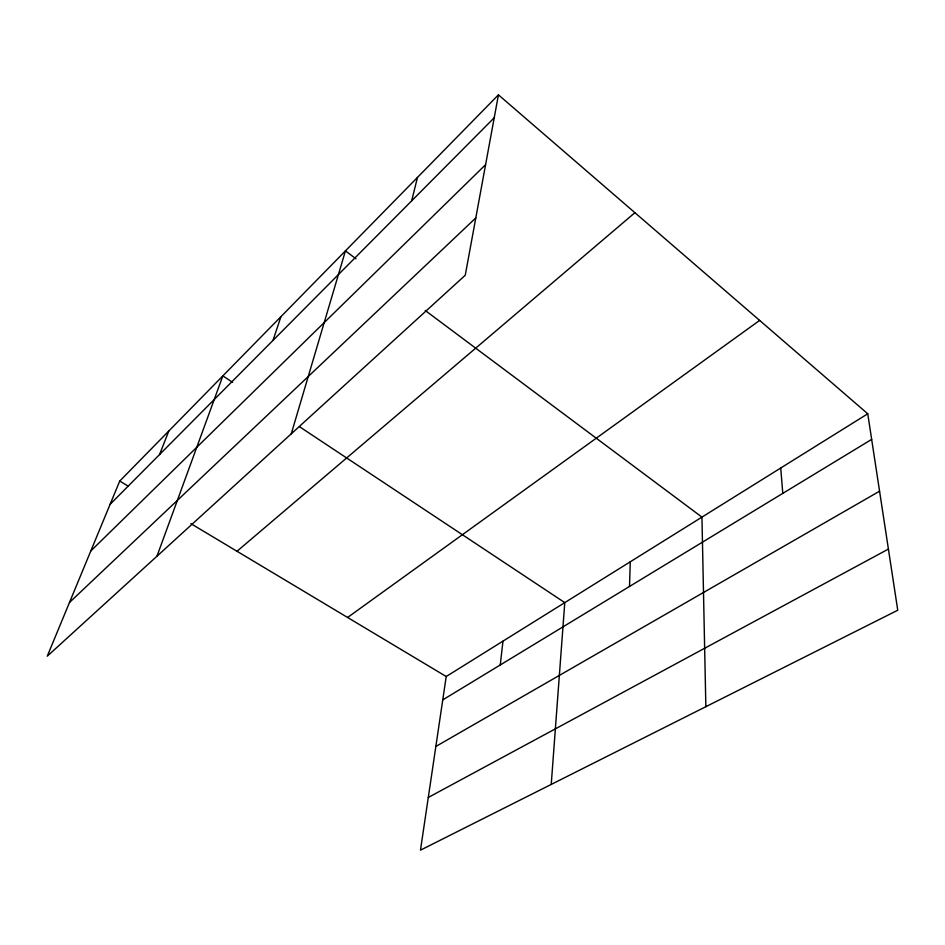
<?xml version="1.0" encoding="UTF-8"?>
<svg xmlns="http://www.w3.org/2000/svg" width="945" height="945" viewBox="0 0 945 945"><rect width="100%" height="100%" fill="white"/><g stroke="black" fill="none" stroke-linecap="round" stroke-linejoin="round"><path stroke-width="1.42" d="M629.512 586.455L630.268 561.803M551.23 784.421L564.779 602.615L299.565 426.738M500.259 664.961L502.976 641.147M867.746 413.78L446.217 676.514L420.478 850.157L897.75 610.222L867.746 413.78L498.44 94.843L119.731 481.064L47.25 656.208L465.259 275.243L498.44 94.843M411.666 200.848L417.466 177.436M291.261 433.826L345.433 250.886L355.993 258.776M273.01 340.389L280.948 316.658M156.953 556.227L222.866 375.886L232.624 382.347M159.587 454.533L168.789 431.038M110.116 504.311L494.223 117.771M90.814 550.959L485.6 164.666M69.493 602.473L475.796 217.941M237.006 551.266L634.91 212.696M347.595 617.475L759.638 320.414M442.756 699.891L871.656 439.401M435.846 746.467L879.571 491.199M428.286 797.462L888.406 549.08M119.731 481.064L128.473 486.297M190.89 523.66L446.217 676.514M425.238 310.492L701.946 517.128L705.856 706.695M780.735 468.023L782.779 493.373"/></g></svg>
